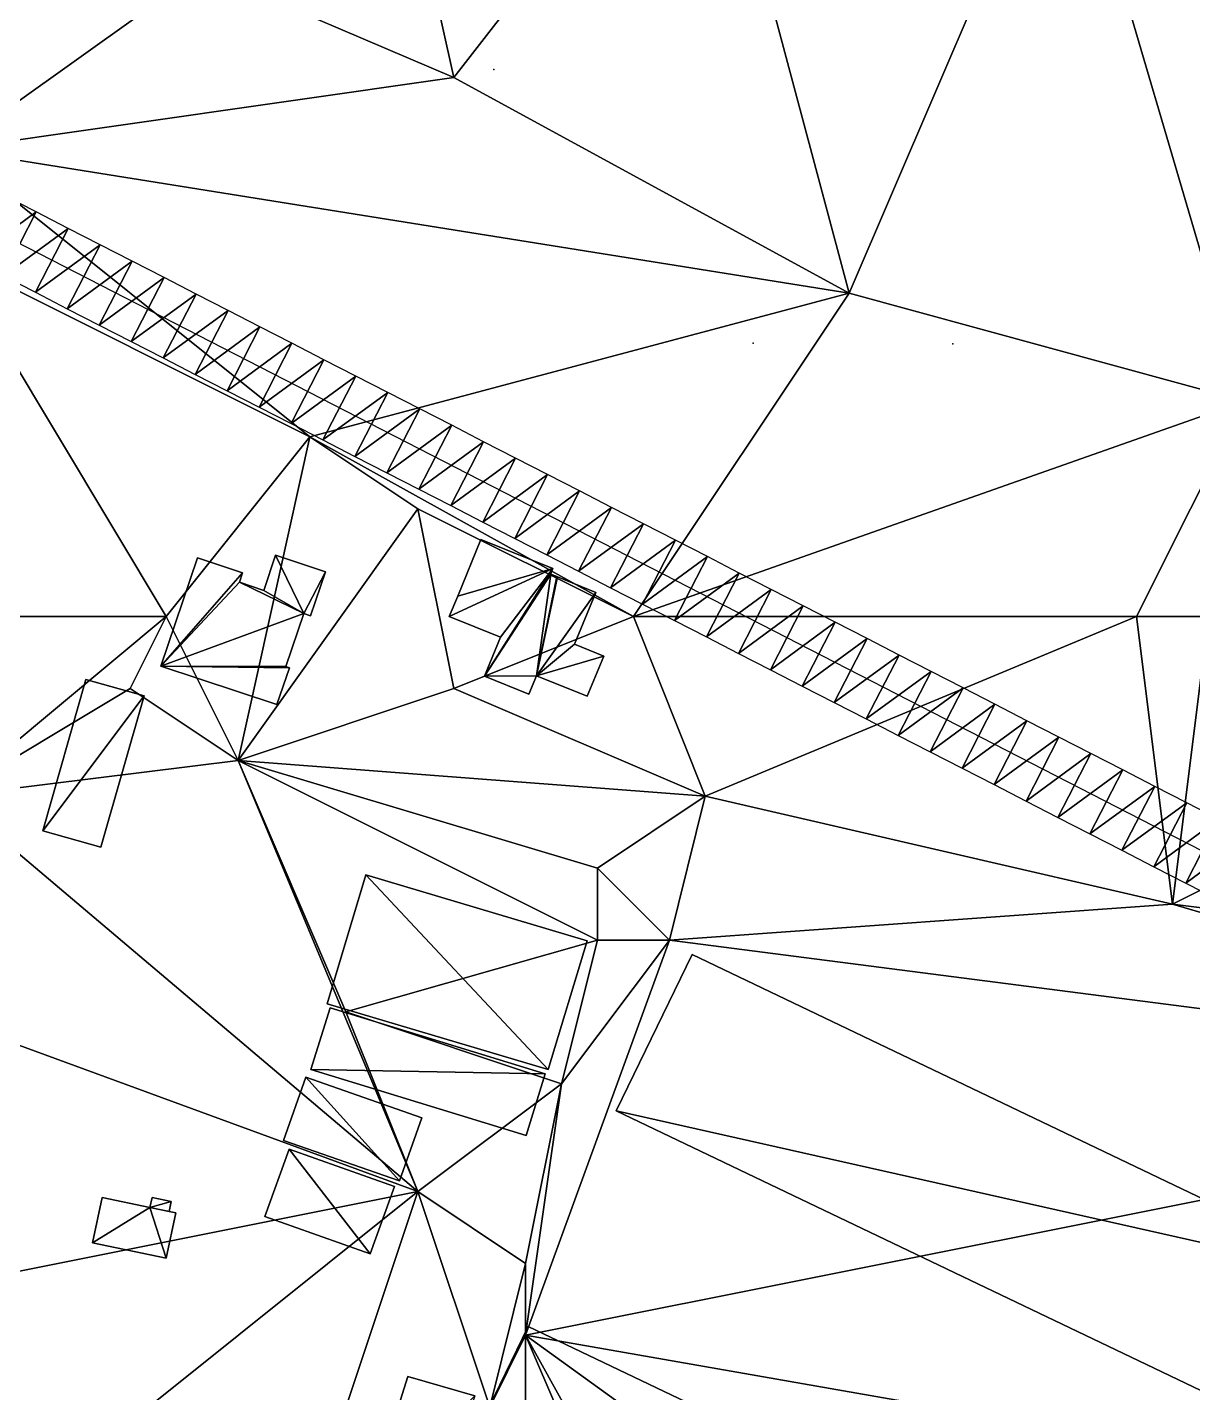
# Model space of a CAD drawing. Header units: metres. Extents: x -1103 to 901, y -902 to 905.
# Drawn here: x 496.3 to 561.1, y 184.8 to 260.8 of the extents above; entities that cross this region are included whole.
import ezdxf

# ---------------------------------------------------------------- set-up
doc = ezdxf.new("R2010")
doc.units = ezdxf.units.M
for name, color, linetype in [('OSM_BUILDING_FOOTPRINTS', 7, 'CONTINUOUS'), ('OSM_BUILDING_ROOFS', 1, 'CONTINUOUS'), ('OSM_BUILDING_WALLS', 8, 'CONTINUOUS'), ('OSM_ROAD_AXES', 2, 'CONTINUOUS'), ('OSM_ROAD_SURFACE', 9, 'CONTINUOUS'), ('OSM_TERRAIN', 3, 'CONTINUOUS'), ('OSM_TREES', 3, 'CONTINUOUS')]:
    doc.layers.add(name, color=color, linetype=linetype)

msp = doc.modelspace()

# ---------------------------------------------------------------- linework, layer by layer
at = {"layer": 'OSM_BUILDING_FOOTPRINTS'}
for points in [[(521.517, 232.292, 14.451), (525.518, 230.677, 14.451), (525.408, 230.4, 14.451), (525.397, 230.367, 14.451), (525.728, 230.235, 14.451), (525.75, 230.224, 14.451), (525.772, 230.212, 14.451), (527.906, 229.35, 14.451), (526.723, 226.463, 14.451), (528.348, 225.8, 14.451), (527.43, 223.566, 14.451), (524.601, 224.705, 14.451), (524.181, 223.688, 14.451), (521.705, 224.694, 14.451), (522.6, 226.851, 14.451), (519.748, 228.001, 14.451), (520.223, 229.14, 14.451), (521.517, 232.292, 14.451)], [(505.743, 231.274, 13.464), (508.252, 230.445, 13.464), (508.075, 229.914, 13.464), (509.424, 229.461, 13.464), (510.087, 231.418, 13.464), (512.862, 230.5, 13.464), (512.033, 228.045, 13.464), (511.657, 228.167, 13.464), (510.662, 225.225, 13.464), (510.861, 225.159, 13.464), (510.164, 223.102, 13.464), (503.709, 225.236, 13.464), (505.743, 231.274, 13.464)], [(499.531, 224.506, 13.193), (502.769, 223.599, 13.193), (500.371, 215.172, 13.193), (497.132, 216.079, 13.193), (499.531, 224.506, 13.193)], [(512.95, 206.447, 13.549), (515.116, 213.624, 13.549), (527.43, 209.963, 13.549), (525.264, 202.786, 13.549), (512.95, 206.447, 13.549)], [(524.136, 188.498, 13.249), (560.204, 171.257, 13.249), (565.842, 182.891, 13.249), (529.044, 200.486, 13.249), (533.267, 209.189, 13.249), (571.336, 190.975, 13.249), (567.986, 184.052, 13.249), (573.999, 181.165, 13.249), (572.795, 178.677, 13.249), (574.033, 178.091, 13.249), (568.727, 167.132, 13.249), (565.842, 168.514, 13.249), (561.752, 160.087, 13.249), (559.198, 161.315, 13.249), (558.9, 160.706, 13.249), (519.748, 179.43, 13.249), (524.136, 188.498, 13.249)], [(513.127, 206.226, 13.262), (525.087, 202.554, 13.262), (524.026, 199.115, 13.262), (512.054, 202.786, 13.262), (513.127, 206.226, 13.262)], [(510.529, 198.849, 13.024), (511.778, 202.366, 13.024), (518.222, 200.11, 13.024), (516.973, 196.593, 13.024), (510.529, 198.849, 13.024)], [(509.49, 194.614, 13.016), (510.838, 198.363, 13.016), (516.697, 196.284, 13.016), (515.359, 192.535, 13.016), (509.49, 194.614, 13.016)], [(500.437, 195.664, 13), (503.09, 195.111, 13), (503.211, 195.664, 13), (504.284, 195.443, 13), (504.162, 194.89, 13), (504.527, 194.813, 13), (503.996, 192.291, 13), (499.906, 193.143, 13), (500.437, 195.664, 13)], [(517.437, 185.7, 13.135), (521.174, 184.627, 13.135), (518.753, 177.616, 13.135), (515.205, 178.567, 13.135), (517.437, 185.7, 13.135)]]:
    msp.add_polyline3d(points, close=True, dxfattribs=at)
at = {"layer": 'OSM_BUILDING_ROOFS'}
for points in [[(525.518, 230.677, 24.451), (521.517, 232.292, 24.451), (520.223, 229.14, 24.451)], [(508.252, 230.445, 23.464), (505.743, 231.274, 23.464), (503.709, 225.236, 23.464)], [(511.657, 228.167, 23.464), (510.087, 231.418, 23.464), (509.424, 229.461, 23.464)], [(511.657, 228.167, 23.464), (512.862, 230.5, 23.464), (510.087, 231.418, 23.464)], [(508.075, 229.914, 23.464), (508.252, 230.445, 23.464), (503.709, 225.236, 23.464)], [(511.657, 228.167, 23.464), (512.033, 228.045, 23.464), (512.862, 230.5, 23.464)], [(525.518, 230.677, 24.451), (520.223, 229.14, 24.451), (519.748, 228.001, 24.451)], [(525.518, 230.677, 24.451), (519.748, 228.001, 24.451), (522.6, 226.851, 24.451)], [(525.518, 230.677, 24.451), (522.6, 226.851, 24.451), (521.705, 224.694, 24.451)], [(525.408, 230.4, 24.451), (525.518, 230.677, 24.451), (521.705, 224.694, 24.451)], [(521.705, 224.694, 24.451), (525.397, 230.367, 24.451), (525.408, 230.4, 24.451)], [(521.705, 224.694, 24.451), (524.601, 224.705, 24.451), (525.397, 230.367, 24.451)], [(524.601, 224.705, 24.451), (525.728, 230.235, 24.451), (525.397, 230.367, 24.451)], [(508.075, 229.914, 23.464), (503.709, 225.236, 23.464), (511.657, 228.167, 23.464)], [(511.657, 228.167, 23.464), (509.424, 229.461, 23.464), (508.075, 229.914, 23.464)], [(524.601, 224.705, 24.451), (525.75, 230.224, 24.451), (525.728, 230.235, 24.451)], [(524.601, 224.705, 24.451), (525.772, 230.212, 24.451), (525.75, 230.224, 24.451)], [(524.601, 224.705, 24.451), (527.906, 229.35, 24.451), (525.772, 230.212, 24.451)], [(524.601, 224.705, 24.451), (526.723, 226.463, 24.451), (527.906, 229.35, 24.451)], [(503.709, 225.236, 23.464), (510.662, 225.225, 23.464), (511.657, 228.167, 23.464)], [(524.601, 224.705, 24.451), (528.348, 225.8, 24.451), (526.723, 226.463, 24.451)], [(524.601, 224.705, 24.451), (527.43, 223.566, 24.451), (528.348, 225.8, 24.451)], [(503.709, 225.236, 23.464), (510.164, 223.102, 23.464), (510.861, 225.159, 23.464)], [(503.709, 225.236, 23.464), (510.861, 225.159, 23.464), (510.662, 225.225, 23.464)], [(502.769, 223.599, 23.193), (499.531, 224.506, 23.193), (497.132, 216.079, 23.193)], [(521.705, 224.694, 24.451), (524.181, 223.688, 24.451), (524.601, 224.705, 24.451)], [(502.769, 223.599, 23.193), (497.132, 216.079, 23.193), (500.371, 215.172, 23.193)], [(515.116, 213.624, 23.549), (512.95, 206.447, 23.549), (525.264, 202.786, 23.549)], [(515.116, 213.624, 23.549), (525.264, 202.786, 23.549), (527.43, 209.963, 23.549)], [(571.336, 190.975, 23.249), (533.267, 209.189, 23.249), (529.044, 200.486, 23.249)], [(525.087, 202.554, 23.262), (513.127, 206.226, 23.262), (512.054, 202.786, 23.262)], [(511.778, 202.366, 23.024), (510.529, 198.849, 23.024), (516.973, 196.593, 23.024)], [(511.778, 202.366, 23.024), (516.973, 196.593, 23.024), (518.222, 200.11, 23.024)], [(525.087, 202.554, 23.262), (512.054, 202.786, 23.262), (524.026, 199.115, 23.262)], [(571.336, 190.975, 23.249), (529.044, 200.486, 23.249), (565.842, 182.891, 23.249)], [(510.838, 198.363, 23.016), (509.49, 194.614, 23.016), (515.359, 192.535, 23.016)], [(510.838, 198.363, 23.016), (515.359, 192.535, 23.016), (516.697, 196.284, 23.016)], [(503.09, 195.111, 23), (500.437, 195.664, 23), (499.906, 193.143, 23)], [(503.09, 195.111, 23), (504.284, 195.443, 23), (503.211, 195.664, 23)], [(503.09, 195.111, 23), (504.162, 194.89, 23), (504.284, 195.443, 23)], [(503.09, 195.111, 23), (499.906, 193.143, 23), (503.996, 192.291, 23)], [(503.09, 195.111, 23), (503.996, 192.291, 23), (504.527, 194.813, 23)], [(503.09, 195.111, 23), (504.527, 194.813, 23), (504.162, 194.89, 23)], [(560.204, 171.257, 23.249), (567.986, 184.052, 23.249), (571.336, 190.975, 23.249)], [(571.336, 190.975, 23.249), (565.842, 182.891, 23.249), (560.204, 171.257, 23.249)], [(560.204, 171.257, 23.249), (524.136, 188.498, 23.249), (519.748, 179.43, 23.249)], [(521.174, 184.627, 23.135), (517.437, 185.7, 23.135), (515.205, 178.567, 23.135)]]:
    msp.add_3dface(points, dxfattribs=at)
at = {"layer": 'OSM_BUILDING_WALLS'}
for points in [[(521.517, 232.292, 14.451), (520.223, 229.14, 14.451), (520.223, 229.14, 24.451)], [(521.517, 232.292, 14.451), (520.223, 229.14, 24.451), (521.517, 232.292, 24.451)], [(525.518, 230.677, 14.451), (521.517, 232.292, 14.451), (521.517, 232.292, 24.451)], [(525.518, 230.677, 14.451), (521.517, 232.292, 24.451), (525.518, 230.677, 24.451)], [(505.743, 231.274, 13.464), (503.709, 225.236, 13.464), (503.709, 225.236, 23.464)], [(505.743, 231.274, 13.464), (503.709, 225.236, 23.464), (505.743, 231.274, 23.464)], [(508.252, 230.445, 13.464), (505.743, 231.274, 13.464), (505.743, 231.274, 23.464)], [(508.252, 230.445, 13.464), (505.743, 231.274, 23.464), (508.252, 230.445, 23.464)], [(510.087, 231.418, 13.464), (509.424, 229.461, 13.464), (509.424, 229.461, 23.464)], [(510.087, 231.418, 13.464), (509.424, 229.461, 23.464), (510.087, 231.418, 23.464)], [(512.862, 230.5, 13.464), (510.087, 231.418, 13.464), (510.087, 231.418, 23.464)], [(512.862, 230.5, 13.464), (510.087, 231.418, 23.464), (512.862, 230.5, 23.464)], [(508.075, 229.914, 13.464), (508.252, 230.445, 13.464), (508.252, 230.445, 23.464)], [(508.075, 229.914, 13.464), (508.252, 230.445, 23.464), (508.075, 229.914, 23.464)], [(512.033, 228.045, 13.464), (512.862, 230.5, 13.464), (512.862, 230.5, 23.464)], [(512.033, 228.045, 13.464), (512.862, 230.5, 23.464), (512.033, 228.045, 23.464)], [(525.397, 230.367, 14.451), (525.408, 230.4, 14.451), (525.408, 230.4, 24.451)], [(525.397, 230.367, 14.451), (525.408, 230.4, 24.451), (525.397, 230.367, 24.451)], [(525.728, 230.235, 14.451), (525.397, 230.367, 14.451), (525.397, 230.367, 24.451)], [(525.728, 230.235, 14.451), (525.397, 230.367, 24.451), (525.728, 230.235, 24.451)], [(525.408, 230.4, 14.451), (525.518, 230.677, 14.451), (525.518, 230.677, 24.451)], [(525.408, 230.4, 14.451), (525.518, 230.677, 24.451), (525.408, 230.4, 24.451)], [(509.424, 229.461, 13.464), (508.075, 229.914, 13.464), (508.075, 229.914, 23.464)], [(509.424, 229.461, 13.464), (508.075, 229.914, 23.464), (509.424, 229.461, 23.464)], [(525.75, 230.224, 14.451), (525.728, 230.235, 14.451), (525.728, 230.235, 24.451)], [(525.75, 230.224, 14.451), (525.728, 230.235, 24.451), (525.75, 230.224, 24.451)], [(525.772, 230.212, 14.451), (525.75, 230.224, 14.451), (525.75, 230.224, 24.451)], [(525.772, 230.212, 14.451), (525.75, 230.224, 24.451), (525.772, 230.212, 24.451)], [(527.906, 229.35, 14.451), (525.772, 230.212, 14.451), (525.772, 230.212, 24.451)], [(527.906, 229.35, 14.451), (525.772, 230.212, 24.451), (527.906, 229.35, 24.451)], [(520.223, 229.14, 14.451), (519.748, 228.001, 14.451), (519.748, 228.001, 24.451)], [(520.223, 229.14, 14.451), (519.748, 228.001, 24.451), (520.223, 229.14, 24.451)], [(526.723, 226.463, 14.451), (527.906, 229.35, 14.451), (527.906, 229.35, 24.451)], [(526.723, 226.463, 14.451), (527.906, 229.35, 24.451), (526.723, 226.463, 24.451)], [(510.662, 225.225, 13.464), (511.657, 228.167, 13.464), (511.657, 228.167, 23.464)], [(510.662, 225.225, 13.464), (511.657, 228.167, 23.464), (510.662, 225.225, 23.464)], [(511.657, 228.167, 13.464), (512.033, 228.045, 13.464), (512.033, 228.045, 23.464)], [(511.657, 228.167, 13.464), (512.033, 228.045, 23.464), (511.657, 228.167, 23.464)], [(519.748, 228.001, 14.451), (522.6, 226.851, 14.451), (522.6, 226.851, 24.451)], [(519.748, 228.001, 14.451), (522.6, 226.851, 24.451), (519.748, 228.001, 24.451)], [(522.6, 226.851, 14.451), (521.705, 224.694, 14.451), (521.705, 224.694, 24.451)], [(522.6, 226.851, 14.451), (521.705, 224.694, 24.451), (522.6, 226.851, 24.451)], [(528.348, 225.8, 14.451), (526.723, 226.463, 14.451), (526.723, 226.463, 24.451)], [(528.348, 225.8, 14.451), (526.723, 226.463, 24.451), (528.348, 225.8, 24.451)], [(527.43, 223.566, 14.451), (528.348, 225.8, 14.451), (528.348, 225.8, 24.451)], [(527.43, 223.566, 14.451), (528.348, 225.8, 24.451), (527.43, 223.566, 24.451)], [(503.709, 225.236, 13.464), (510.164, 223.102, 13.464), (510.164, 223.102, 23.464)], [(503.709, 225.236, 13.464), (510.164, 223.102, 23.464), (503.709, 225.236, 23.464)], [(510.164, 223.102, 13.464), (510.861, 225.159, 13.464), (510.861, 225.159, 23.464)], [(510.164, 223.102, 13.464), (510.861, 225.159, 23.464), (510.164, 223.102, 23.464)], [(510.861, 225.159, 13.464), (510.662, 225.225, 13.464), (510.662, 225.225, 23.464)], [(510.861, 225.159, 13.464), (510.662, 225.225, 23.464), (510.861, 225.159, 23.464)], [(499.531, 224.506, 13.193), (497.132, 216.079, 13.193), (497.132, 216.079, 23.193)], [(499.531, 224.506, 13.193), (497.132, 216.079, 23.193), (499.531, 224.506, 23.193)], [(502.769, 223.599, 13.193), (499.531, 224.506, 13.193), (499.531, 224.506, 23.193)], [(502.769, 223.599, 13.193), (499.531, 224.506, 23.193), (502.769, 223.599, 23.193)], [(521.705, 224.694, 14.451), (524.181, 223.688, 14.451), (524.181, 223.688, 24.451)], [(521.705, 224.694, 14.451), (524.181, 223.688, 24.451), (521.705, 224.694, 24.451)], [(524.181, 223.688, 14.451), (524.601, 224.705, 14.451), (524.601, 224.705, 24.451)], [(524.181, 223.688, 14.451), (524.601, 224.705, 24.451), (524.181, 223.688, 24.451)], [(524.601, 224.705, 14.451), (527.43, 223.566, 14.451), (527.43, 223.566, 24.451)], [(524.601, 224.705, 14.451), (527.43, 223.566, 24.451), (524.601, 224.705, 24.451)], [(500.371, 215.172, 13.193), (502.769, 223.599, 13.193), (502.769, 223.599, 23.193)], [(500.371, 215.172, 13.193), (502.769, 223.599, 23.193), (500.371, 215.172, 23.193)], [(497.132, 216.079, 13.193), (500.371, 215.172, 13.193), (500.371, 215.172, 23.193)], [(497.132, 216.079, 13.193), (500.371, 215.172, 23.193), (497.132, 216.079, 23.193)], [(515.116, 213.624, 13.549), (512.95, 206.447, 13.549), (512.95, 206.447, 23.549)], [(515.116, 213.624, 13.549), (512.95, 206.447, 23.549), (515.116, 213.624, 23.549)], [(527.43, 209.963, 13.549), (515.116, 213.624, 13.549), (515.116, 213.624, 23.549)], [(527.43, 209.963, 13.549), (515.116, 213.624, 23.549), (527.43, 209.963, 23.549)], [(525.264, 202.786, 13.549), (527.43, 209.963, 13.549), (527.43, 209.963, 23.549)], [(525.264, 202.786, 13.549), (527.43, 209.963, 23.549), (525.264, 202.786, 23.549)], [(533.267, 209.189, 13.249), (529.044, 200.486, 13.249), (529.044, 200.486, 23.249)], [(533.267, 209.189, 13.249), (529.044, 200.486, 23.249), (533.267, 209.189, 23.249)], [(571.336, 190.975, 13.249), (533.267, 209.189, 13.249), (533.267, 209.189, 23.249)], [(571.336, 190.975, 13.249), (533.267, 209.189, 23.249), (571.336, 190.975, 23.249)], [(513.127, 206.226, 13.262), (512.054, 202.786, 13.262), (512.054, 202.786, 23.262)], [(513.127, 206.226, 13.262), (512.054, 202.786, 23.262), (513.127, 206.226, 23.262)], [(512.95, 206.447, 13.549), (525.264, 202.786, 13.549), (525.264, 202.786, 23.549)], [(512.95, 206.447, 13.549), (525.264, 202.786, 23.549), (512.95, 206.447, 23.549)], [(525.087, 202.554, 13.262), (513.127, 206.226, 13.262), (513.127, 206.226, 23.262)], [(525.087, 202.554, 13.262), (513.127, 206.226, 23.262), (525.087, 202.554, 23.262)], [(511.778, 202.366, 13.024), (510.529, 198.849, 13.024), (510.529, 198.849, 23.024)], [(511.778, 202.366, 13.024), (510.529, 198.849, 23.024), (511.778, 202.366, 23.024)], [(518.222, 200.11, 13.024), (511.778, 202.366, 13.024), (511.778, 202.366, 23.024)], [(518.222, 200.11, 13.024), (511.778, 202.366, 23.024), (518.222, 200.11, 23.024)], [(512.054, 202.786, 13.262), (524.026, 199.115, 13.262), (524.026, 199.115, 23.262)], [(512.054, 202.786, 13.262), (524.026, 199.115, 23.262), (512.054, 202.786, 23.262)], [(524.026, 199.115, 13.262), (525.087, 202.554, 13.262), (525.087, 202.554, 23.262)], [(524.026, 199.115, 13.262), (525.087, 202.554, 23.262), (524.026, 199.115, 23.262)], [(516.973, 196.593, 13.024), (518.222, 200.11, 13.024), (518.222, 200.11, 23.024)], [(516.973, 196.593, 13.024), (518.222, 200.11, 23.024), (516.973, 196.593, 23.024)], [(529.044, 200.486, 13.249), (565.842, 182.891, 13.249), (565.842, 182.891, 23.249)], [(529.044, 200.486, 13.249), (565.842, 182.891, 23.249), (529.044, 200.486, 23.249)], [(510.838, 198.363, 13.016), (509.49, 194.614, 13.016), (509.49, 194.614, 23.016)], [(510.838, 198.363, 13.016), (509.49, 194.614, 23.016), (510.838, 198.363, 23.016)], [(510.529, 198.849, 13.024), (516.973, 196.593, 13.024), (516.973, 196.593, 23.024)], [(510.529, 198.849, 13.024), (516.973, 196.593, 23.024), (510.529, 198.849, 23.024)], [(516.697, 196.284, 13.016), (510.838, 198.363, 13.016), (510.838, 198.363, 23.016)], [(516.697, 196.284, 13.016), (510.838, 198.363, 23.016), (516.697, 196.284, 23.016)], [(515.359, 192.535, 13.016), (516.697, 196.284, 13.016), (516.697, 196.284, 23.016)], [(515.359, 192.535, 13.016), (516.697, 196.284, 23.016), (515.359, 192.535, 23.016)], [(500.437, 195.664, 13), (499.906, 193.143, 13), (499.906, 193.143, 23)], [(500.437, 195.664, 13), (499.906, 193.143, 23), (500.437, 195.664, 23)], [(503.09, 195.111, 13), (500.437, 195.664, 13), (500.437, 195.664, 23)], [(503.09, 195.111, 13), (500.437, 195.664, 23), (503.09, 195.111, 23)], [(503.211, 195.664, 13), (503.09, 195.111, 13), (503.09, 195.111, 23)], [(503.211, 195.664, 13), (503.09, 195.111, 23), (503.211, 195.664, 23)], [(504.284, 195.443, 13), (503.211, 195.664, 13), (503.211, 195.664, 23)], [(504.284, 195.443, 13), (503.211, 195.664, 23), (504.284, 195.443, 23)], [(504.162, 194.89, 13), (504.284, 195.443, 13), (504.284, 195.443, 23)], [(504.162, 194.89, 13), (504.284, 195.443, 23), (504.162, 194.89, 23)], [(503.996, 192.291, 13), (504.527, 194.813, 13), (504.527, 194.813, 23)], [(503.996, 192.291, 13), (504.527, 194.813, 23), (503.996, 192.291, 23)], [(504.527, 194.813, 13), (504.162, 194.89, 13), (504.162, 194.89, 23)], [(504.527, 194.813, 13), (504.162, 194.89, 23), (504.527, 194.813, 23)], [(509.49, 194.614, 13.016), (515.359, 192.535, 13.016), (515.359, 192.535, 23.016)], [(509.49, 194.614, 13.016), (515.359, 192.535, 23.016), (509.49, 194.614, 23.016)], [(499.906, 193.143, 13), (503.996, 192.291, 13), (503.996, 192.291, 23)], [(499.906, 193.143, 13), (503.996, 192.291, 23), (499.906, 193.143, 23)], [(524.136, 188.498, 13.249), (519.748, 179.43, 13.249), (519.748, 179.43, 23.249)], [(524.136, 188.498, 13.249), (519.748, 179.43, 23.249), (524.136, 188.498, 23.249)], [(560.204, 171.257, 13.249), (524.136, 188.498, 13.249), (524.136, 188.498, 23.249)], [(560.204, 171.257, 13.249), (524.136, 188.498, 23.249), (560.204, 171.257, 23.249)], [(517.437, 185.7, 13.135), (515.205, 178.567, 13.135), (515.205, 178.567, 23.135)], [(517.437, 185.7, 13.135), (515.205, 178.567, 23.135), (517.437, 185.7, 23.135)], [(521.174, 184.627, 13.135), (517.437, 185.7, 13.135), (517.437, 185.7, 23.135)], [(521.174, 184.627, 13.135), (517.437, 185.7, 23.135), (521.174, 184.627, 23.135)]]:
    msp.add_3dface(points, dxfattribs=at)
at = {"layer": 'OSM_ROAD_AXES'}
msp.add_polyline3d([(488.743, 252.397, 13.589), (657.676, 165.626, 13.108), (798.389, 94.847, 7.221)], dxfattribs=at)
at = {"layer": 'OSM_ROAD_SURFACE'}
for points in [[(493.163, 247.878, 14.363), (496.769, 250.523, 14.252), (494.991, 251.436, 14.106)], [(493.163, 247.878, 14.363), (494.942, 246.965, 14.501), (496.769, 250.523, 14.252)], [(494.942, 246.965, 14.501), (498.548, 249.609, 14.401), (496.769, 250.523, 14.252)], [(494.942, 246.965, 14.501), (496.72, 246.051, 14.638), (498.548, 249.609, 14.401)], [(496.72, 246.051, 14.638), (500.326, 248.696, 14.55), (498.548, 249.609, 14.401)], [(496.72, 246.051, 14.638), (498.498, 245.138, 14.776), (500.326, 248.696, 14.55)], [(498.498, 245.138, 14.776), (502.104, 247.783, 14.699), (500.326, 248.696, 14.55)], [(498.498, 245.138, 14.776), (500.276, 244.224, 14.913), (502.104, 247.783, 14.699)], [(500.276, 244.224, 14.913), (503.882, 246.869, 14.848), (502.104, 247.783, 14.699)], [(500.276, 244.224, 14.913), (502.055, 243.311, 15.051), (503.882, 246.869, 14.848)], [(502.055, 243.311, 15.051), (505.661, 245.956, 14.997), (503.882, 246.869, 14.848)], [(502.055, 243.311, 15.051), (503.833, 242.398, 15.189), (505.661, 245.956, 14.997)], [(503.833, 242.398, 15.189), (507.439, 245.042, 15.146), (505.661, 245.956, 14.997)], [(503.833, 242.398, 15.189), (505.611, 241.484, 15.326), (507.439, 245.042, 15.146)], [(505.611, 241.484, 15.326), (509.217, 244.129, 15.295), (507.439, 245.042, 15.146)], [(505.611, 241.484, 15.326), (507.389, 240.571, 15.464), (509.217, 244.129, 15.295)], [(507.389, 240.571, 15.464), (510.995, 243.216, 15.444), (509.217, 244.129, 15.295)], [(507.389, 240.571, 15.464), (509.168, 239.658, 15.601), (510.995, 243.216, 15.444)], [(509.168, 239.658, 15.601), (512.774, 242.302, 15.593), (510.995, 243.216, 15.444)], [(509.168, 239.658, 15.601), (510.946, 238.744, 15.739), (512.774, 242.302, 15.593)], [(510.946, 238.744, 15.739), (514.552, 241.389, 15.742), (512.774, 242.302, 15.593)], [(510.946, 238.744, 15.739), (512.724, 237.831, 15.872), (514.552, 241.389, 15.742)], [(512.724, 237.831, 15.872), (516.33, 240.476, 15.892), (514.552, 241.389, 15.742)], [(512.724, 237.831, 15.872), (514.502, 236.917, 15.968), (516.33, 240.476, 15.892)], [(514.502, 236.917, 15.968), (518.108, 239.562, 16.038), (516.33, 240.476, 15.892)], [(514.502, 236.917, 15.968), (516.281, 236.004, 16.064), (518.108, 239.562, 16.038)], [(516.281, 236.004, 16.064), (519.887, 238.649, 16.134), (518.108, 239.562, 16.038)], [(516.281, 236.004, 16.064), (518.059, 235.091, 16.16), (519.887, 238.649, 16.134)], [(518.059, 235.091, 16.16), (521.665, 237.735, 16.23), (519.887, 238.649, 16.134)], [(518.059, 235.091, 16.16), (519.837, 234.177, 16.256), (521.665, 237.735, 16.23)], [(519.837, 234.177, 16.256), (523.443, 236.822, 16.327), (521.665, 237.735, 16.23)], [(519.837, 234.177, 16.256), (521.615, 233.264, 16.353), (523.443, 236.822, 16.327)], [(521.615, 233.264, 16.353), (525.221, 235.909, 16.423), (523.443, 236.822, 16.327)], [(521.615, 233.264, 16.353), (523.394, 232.351, 16.449), (525.221, 235.909, 16.423)], [(523.394, 232.351, 16.449), (527, 234.995, 16.519), (525.221, 235.909, 16.423)], [(523.394, 232.351, 16.449), (525.172, 231.437, 16.545), (527, 234.995, 16.519)], [(525.172, 231.437, 16.545), (528.778, 234.082, 16.615), (527, 234.995, 16.519)], [(525.172, 231.437, 16.545), (526.95, 230.524, 16.641), (528.778, 234.082, 16.615)], [(526.95, 230.524, 16.641), (530.556, 233.169, 16.711), (528.778, 234.082, 16.615)], [(526.95, 230.524, 16.641), (528.728, 229.61, 16.737), (530.556, 233.169, 16.711)], [(528.728, 229.61, 16.737), (532.334, 232.255, 16.807), (530.556, 233.169, 16.711)], [(528.728, 229.61, 16.737), (530.507, 228.697, 16.832), (532.334, 232.255, 16.807)], [(530.507, 228.697, 16.832), (534.113, 231.342, 16.845), (532.334, 232.255, 16.807)], [(530.507, 228.697, 16.832), (532.285, 227.784, 16.848), (534.113, 231.342, 16.845)], [(532.285, 227.784, 16.848), (535.891, 230.428, 16.868), (534.113, 231.342, 16.845)], [(532.285, 227.784, 16.848), (534.063, 226.87, 16.868), (535.891, 230.428, 16.868)], [(534.063, 226.87, 16.868), (537.669, 229.515, 16.878), (535.891, 230.428, 16.868)], [(534.063, 226.87, 16.868), (535.841, 225.957, 16.889), (537.669, 229.515, 16.878)], [(535.841, 225.957, 16.889), (539.447, 228.602, 16.885), (537.669, 229.515, 16.878)], [(535.841, 225.957, 16.889), (537.62, 225.044, 16.91), (539.447, 228.602, 16.885)], [(537.62, 225.044, 16.91), (541.226, 227.688, 16.897), (539.447, 228.602, 16.885)], [(537.62, 225.044, 16.91), (539.398, 224.13, 16.93), (541.226, 227.688, 16.897)], [(539.398, 224.13, 16.93), (543.004, 226.775, 16.918), (541.226, 227.688, 16.897)], [(539.398, 224.13, 16.93), (541.176, 223.217, 16.951), (543.004, 226.775, 16.918)], [(541.176, 223.217, 16.951), (544.782, 225.862, 16.939), (543.004, 226.775, 16.918)], [(541.176, 223.217, 16.951), (542.954, 222.303, 16.972), (544.782, 225.862, 16.939)], [(542.954, 222.303, 16.972), (546.56, 224.948, 16.959), (544.782, 225.862, 16.939)], [(542.954, 222.303, 16.972), (544.733, 221.39, 16.964), (546.56, 224.948, 16.959)], [(544.733, 221.39, 16.964), (548.339, 224.035, 16.98), (546.56, 224.948, 16.959)], [(544.733, 221.39, 16.964), (546.511, 220.477, 16.941), (548.339, 224.035, 16.98)], [(546.511, 220.477, 16.941), (550.117, 223.121, 16.959), (548.339, 224.035, 16.98)], [(546.511, 220.477, 16.941), (548.289, 219.563, 16.918), (550.117, 223.121, 16.959)], [(548.289, 219.563, 16.918), (551.895, 222.208, 16.936), (550.117, 223.121, 16.959)], [(548.289, 219.563, 16.918), (550.067, 218.65, 16.895), (551.895, 222.208, 16.936)], [(550.067, 218.65, 16.895), (553.673, 221.295, 16.913), (551.895, 222.208, 16.936)], [(550.067, 218.65, 16.895), (551.846, 217.737, 16.873), (553.673, 221.295, 16.913)], [(551.846, 217.737, 16.873), (555.452, 220.381, 16.89), (553.673, 221.295, 16.913)], [(551.846, 217.737, 16.873), (553.624, 216.823, 16.85), (555.452, 220.381, 16.89)], [(553.624, 216.823, 16.85), (557.23, 219.468, 16.867), (555.452, 220.381, 16.89)], [(553.624, 216.823, 16.85), (555.402, 215.91, 16.827), (557.23, 219.468, 16.867)], [(555.402, 215.91, 16.827), (559.008, 218.555, 16.845), (557.23, 219.468, 16.867)], [(555.402, 215.91, 16.827), (557.18, 214.996, 16.804), (559.008, 218.555, 16.845)], [(557.18, 214.996, 16.804), (560.786, 217.641, 16.683), (559.008, 218.555, 16.845)], [(557.18, 214.996, 16.804), (558.959, 214.083, 16.781), (560.786, 217.641, 16.683)], [(558.959, 214.083, 16.781), (562.565, 216.728, 16.74), (560.786, 217.641, 16.683)], [(558.959, 214.083, 16.781), (560.737, 213.17, 16.747), (562.565, 216.728, 16.74)], [(560.737, 213.17, 16.747), (564.343, 215.814, 16.797), (562.565, 216.728, 16.74)], [(560.737, 213.17, 16.747), (562.515, 212.256, 16.718), (564.343, 215.814, 16.797)]]:
    msp.add_3dface(points, dxfattribs=at)
at = {"layer": 'OSM_TERRAIN'}
for points in [[(552, 294, 17.85), (602, 258, 15.212), (572, 306, 17.541)], [(554, 274, 17), (578, 234, 16.61), (552, 294, 17.85)], [(602, 258, 15.212), (552, 294, 17.85), (578, 234, 16.61)], [(492, 254, 13.734), (506, 264, 14.767), (482, 278, 12.657)], [(506, 264, 14.767), (520, 258, 15.386), (516, 276, 15.968)], [(520, 258, 15.386), (534, 276, 16.108), (516, 276, 15.968)], [(520, 258, 15.386), (542, 246, 16.76), (534, 276, 16.108)], [(534, 276, 16.108), (542, 246, 16.76), (554, 274, 17)], [(564, 240, 17), (554, 274, 17), (542, 246, 16.76)], [(564, 240, 17), (578, 234, 16.61), (554, 274, 17)], [(492, 254, 13.734), (520, 258, 15.386), (506, 264, 14.767)], [(492, 254, 13.734), (542, 246, 16.76), (520, 258, 15.386)], [(512, 238, 15.788), (542, 246, 16.76), (492, 254, 13.734)], [(492, 248, 14.265), (512, 238, 15.788), (492, 254, 13.734)], [(478, 228, 14.48), (504, 228, 15.692), (492, 248, 14.265)], [(504, 228, 15.692), (512, 238, 15.788), (492, 248, 14.265)], [(530, 228, 16.782), (542, 246, 16.76), (512, 238, 15.788)], [(530, 228, 16.782), (564, 240, 17), (542, 246, 16.76)], [(558, 228, 16.935), (564, 240, 17), (530, 228, 16.782)], [(558, 228, 16.935), (562, 228, 16.512), (564, 240, 17)], [(504, 228, 15.692), (508, 220, 15.649), (512, 238, 15.788)], [(508, 220, 15.649), (518, 234, 16.216), (512, 238, 15.788)], [(518, 234, 16.216), (530, 228, 16.782), (512, 238, 15.788)], [(508, 220, 15.649), (520, 224, 16.42), (518, 234, 16.216)], [(520, 224, 16.42), (530, 228, 16.782), (518, 234, 16.216)], [(492, 218, 15.001), (504, 228, 15.692), (478, 228, 14.48)], [(492, 218, 15.001), (502, 224, 15.228), (504, 228, 15.692)], [(508, 220, 15.649), (504, 228, 15.692), (502, 224, 15.228)], [(534, 218, 16.925), (530, 228, 16.782), (520, 224, 16.42)], [(534, 218, 16.925), (558, 228, 16.935), (530, 228, 16.782)], [(560, 212, 16.696), (558, 228, 16.935), (534, 218, 16.925)], [(560, 212, 16.696), (562, 228, 16.512), (558, 228, 16.935)], [(560, 212, 16.696), (572, 218, 16.905), (562, 228, 16.512)], [(492, 218, 15.001), (508, 220, 15.649), (502, 224, 15.228)], [(508, 220, 15.649), (534, 218, 16.925), (520, 224, 16.42)], [(518, 196, 15.044), (508, 220, 15.649), (492, 218, 15.001)], [(508, 220, 15.649), (518, 196, 15.044), (514, 206, 15.597)], [(514, 206, 15.597), (528, 210, 15.684), (508, 220, 15.649)], [(528, 210, 15.684), (528, 214, 16.449), (508, 220, 15.649)], [(508, 220, 15.649), (528, 214, 16.449), (534, 218, 16.925)], [(458, 184, 15.015), (518, 196, 15.044), (458, 218, 14.972)], [(458, 218, 14.972), (518, 196, 15.044), (492, 218, 15.001)], [(528, 214, 16.449), (532, 210, 16.12), (534, 218, 16.925)], [(532, 210, 16.12), (560, 212, 16.696), (534, 218, 16.925)], [(576, 210, 16.258), (572, 218, 16.905), (560, 212, 16.696)], [(528, 210, 15.684), (532, 210, 16.12), (528, 214, 16.449)], [(594, 202, 16.001), (560, 212, 16.696), (532, 210, 16.12)], [(594, 202, 16.001), (576, 210, 16.258), (560, 212, 16.696)], [(514, 206, 15.597), (526, 202, 15.542), (528, 210, 15.684)], [(532, 210, 16.12), (524, 188, 16), (594, 202, 16.001)], [(526, 202, 15.542), (524, 188, 16), (532, 210, 16.12)], [(526, 202, 15.542), (532, 210, 16.12), (528, 210, 15.684)], [(518, 196, 15.044), (526, 202, 15.542), (514, 206, 15.597)], [(518, 196, 15.044), (524, 192, 15.562), (526, 202, 15.542)], [(604, 174, 15.847), (594, 202, 16.001), (524, 188, 16)], [(524, 192, 15.562), (524, 188, 16), (526, 202, 15.542)], [(488, 172, 15.094), (518, 196, 15.044), (458, 184, 15.015)], [(508, 166, 15.017), (518, 196, 15.044), (488, 172, 15.094)], [(508, 166, 15.017), (522, 184, 15.363), (518, 196, 15.044)], [(522, 184, 15.363), (524, 192, 15.562), (518, 196, 15.044)], [(522, 184, 15.363), (524, 188, 16), (524, 192, 15.562)], [(524, 180, 16), (524, 188, 16), (522, 184, 15.363)], [(534, 170, 15.973), (560, 162, 16), (524, 188, 16)], [(534, 170, 15.973), (524, 188, 16), (530, 174, 15.723)], [(530, 174, 15.723), (524, 188, 16), (524, 180, 16)], [(560, 162, 16), (604, 174, 15.847), (524, 188, 16)]]:
    msp.add_3dface(points, dxfattribs=at)
at = {"layer": 'OSM_TREES'}
for p in [(522.226, 258.459, 15.515), (536.665, 243.212, 16.625), (547.771, 243.186, 16.832)]:
    msp.add_point(p, dxfattribs=at)

doc.saveas('drawing.dxf')
